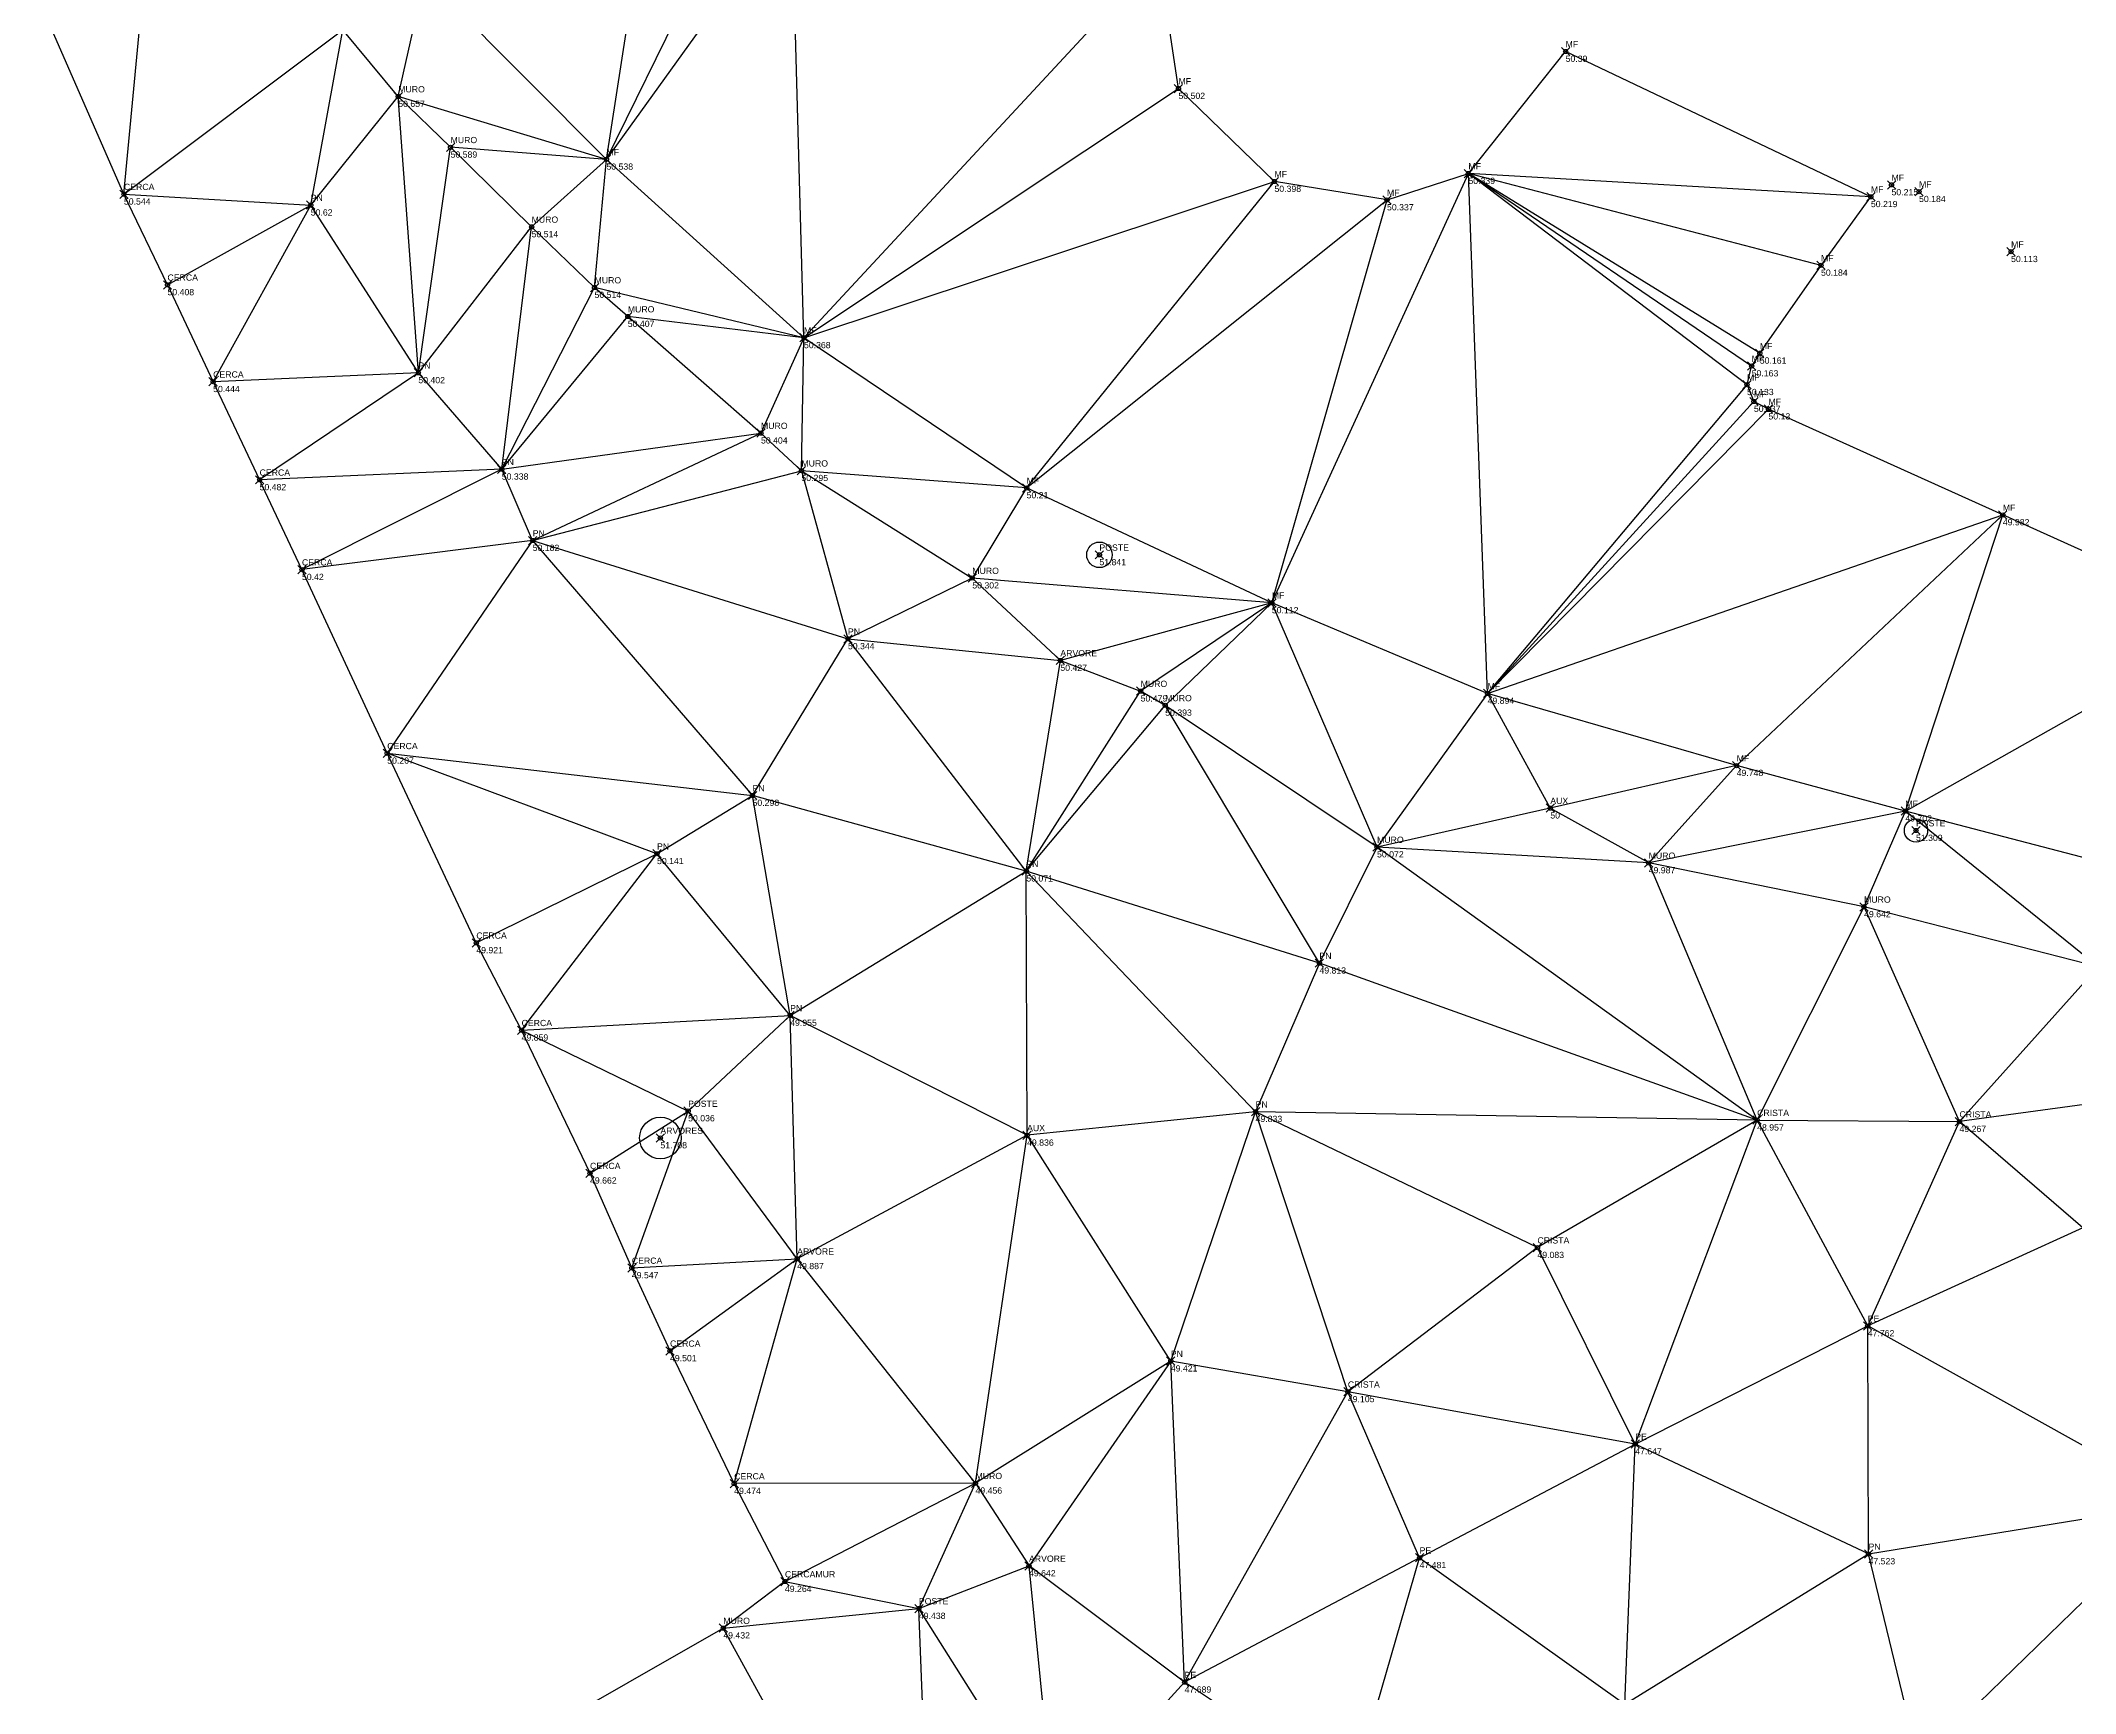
# Model space of a CAD drawing. Header units: millimetres. Extents: x 955 to 1094, y 4914 to 5043.
# Drawn here: x 963.69 to 1012.63, y 4978.71 to 5018.46 of the extents above; entities that cross this region are included whole.
import ezdxf

# ---------------------------------------------------------------- set-up
doc = ezdxf.new("R2010")
doc.units = ezdxf.units.MM
doc.header["$PDMODE"] = 35
doc.header["$PDSIZE"] = 0.1
for name, color, linetype in [('_Arestas', 2, 'Continuous'), ('_Atributos', 7, 'Continuous'), ('_Cotas', 7, 'Continuous'), ('_Pontos', 7, 'Continuous')]:
    doc.layers.add(name, color=color, linetype=linetype)
doc.styles.get("Standard").update_dxf_attribs({"font": 'arial.ttf'})

msp = doc.modelspace()

# ---------------------------------------------------------------- linework, layer by layer
at = {"color": 1}
for centre, radius in [((989.155, 5006.093), 0.307), ((1008.796, 4999.462), 0.28), ((978.595, 4992.066), 0.5)]:
    msp.add_circle(centre, radius, dxfattribs=at)
at = {"layer": '_Arestas'}
for p, q in [((977.297, 5015.606), (978.751, 5025.026)), ((977.297, 5015.606), (980.755, 5022.624)), ((977.297, 5015.606), (981.758, 5021.791)), ((982.048, 5011.313), (981.758, 5021.791)), ((965.691, 5014.768), (966.249, 5020.729)), ((982.048, 5011.313), (990.579, 5020.507)), ((991.056, 5017.309), (990.579, 5020.507)), ((972.289, 5017.117), (972.93, 5019.99)), ((977.297, 5015.606), (972.93, 5019.99)), ((965.691, 5014.768), (963.689, 5019.328)), ((965.691, 5014.768), (970.956, 5018.722)), ((970.185, 5014.504), (970.956, 5018.722)), ((972.289, 5017.117), (970.956, 5018.722)), ((998.03, 5015.264), (1000.368, 5018.2)), ((1007.711, 5014.706), (1000.368, 5018.2)), ((982.048, 5011.313), (991.056, 5017.309)), ((993.365, 5015.073), (991.056, 5017.309)), ((970.185, 5014.504), (972.289, 5017.117)), ((973.548, 5015.896), (972.289, 5017.117)), ((977.297, 5015.606), (972.289, 5017.117)), ((972.773, 5010.471), (972.289, 5017.117)), ((972.773, 5010.471), (973.548, 5015.896)), ((977.297, 5015.606), (973.548, 5015.896)), ((975.497, 5013.981), (973.548, 5015.896)), ((975.497, 5013.981), (977.297, 5015.606)), ((977.011, 5012.522), (977.297, 5015.606)), ((982.048, 5011.313), (977.297, 5015.606)), ((993.302, 5004.938), (998.03, 5015.264)), ((996.072, 5014.628), (998.03, 5015.264)), ((998.491, 5002.759), (998.03, 5015.264)), ((1007.711, 5014.706), (998.03, 5015.264)), ((1006.511, 5013.056), (998.03, 5015.264)), ((1005.039, 5010.942), (998.03, 5015.264)), ((1004.843, 5010.634), (998.03, 5015.264)), ((1004.731, 5010.185), (998.03, 5015.264)), ((965.691, 5014.768), (970.185, 5014.504)), ((966.739, 5012.587), (965.691, 5014.768)), ((982.048, 5011.313), (993.365, 5015.073)), ((987.403, 5007.702), (993.365, 5015.073)), ((996.072, 5014.628), (993.365, 5015.073)), ((966.739, 5012.587), (970.185, 5014.504)), ((967.837, 5010.257), (970.185, 5014.504)), ((972.773, 5010.471), (970.185, 5014.504)), ((987.403, 5007.702), (996.072, 5014.628)), ((993.302, 5004.938), (996.072, 5014.628)), ((1006.511, 5013.056), (1007.711, 5014.706)), ((972.773, 5010.471), (975.497, 5013.981)), ((974.78, 5008.152), (975.497, 5013.981)), ((977.011, 5012.522), (975.497, 5013.981)), ((1005.039, 5010.942), (1006.511, 5013.056)), ((966.739, 5012.587), (967.837, 5010.257)), ((974.78, 5008.152), (977.011, 5012.522)), ((977.811, 5011.824), (977.011, 5012.522)), ((982.048, 5011.313), (977.011, 5012.522)), ((974.78, 5008.152), (977.811, 5011.824)), ((982.048, 5011.313), (977.811, 5011.824)), ((981.014, 5009.02), (977.811, 5011.824)), ((982.048, 5011.313), (981.014, 5009.02)), ((981.987, 5008.117), (982.048, 5011.313)), ((987.403, 5007.702), (982.048, 5011.313)), ((1005.039, 5010.942), (1004.843, 5010.634)), ((972.773, 5010.471), (967.837, 5010.257)), ((972.773, 5010.471), (968.954, 5007.897)), ((974.78, 5008.152), (972.773, 5010.471)), ((1004.731, 5010.185), (1004.843, 5010.634)), ((967.837, 5010.257), (968.954, 5007.897)), ((998.491, 5002.759), (1004.731, 5010.185)), ((1004.731, 5010.185), (1004.897, 5009.781)), ((998.491, 5002.759), (1004.897, 5009.781)), ((998.491, 5002.759), (1005.247, 5009.599)), ((1005.247, 5009.599), (1004.897, 5009.781)), ((1010.884, 5007.052), (1005.247, 5009.599)), ((974.78, 5008.152), (981.014, 5009.02)), ((975.522, 5006.436), (981.014, 5009.02)), ((981.987, 5008.117), (981.014, 5009.02)), ((974.78, 5008.152), (968.954, 5007.897)), ((974.78, 5008.152), (969.973, 5005.737)), ((975.522, 5006.436), (974.78, 5008.152)), ((975.522, 5006.436), (981.987, 5008.117)), ((987.403, 5007.702), (981.987, 5008.117)), ((981.987, 5008.117), (986.097, 5005.534)), ((981.987, 5008.117), (983.106, 5004.072)), ((969.973, 5005.737), (968.954, 5007.897)), ((987.403, 5007.702), (986.097, 5005.534)), ((993.302, 5004.938), (987.403, 5007.702)), ((998.491, 5002.759), (1010.884, 5007.052)), ((1004.482, 5001.022), (1010.884, 5007.052)), ((1008.54, 4999.929), (1010.884, 5007.052)), ((1016.604, 5004.478), (1010.884, 5007.052)), ((975.522, 5006.436), (969.973, 5005.737)), ((975.522, 5006.436), (972.024, 5001.319)), ((975.522, 5006.436), (983.106, 5004.072)), ((975.522, 5006.436), (980.811, 5000.304)), ((972.024, 5001.319), (969.973, 5005.737)), ((986.097, 5005.534), (983.106, 5004.072)), ((986.097, 5005.534), (988.215, 5003.552)), ((993.302, 5004.938), (986.097, 5005.534)), ((993.302, 5004.938), (988.215, 5003.552)), ((993.302, 5004.938), (990.146, 5002.815)), ((993.302, 5004.938), (990.737, 5002.472)), ((998.491, 5002.759), (993.302, 5004.938)), ((995.833, 4999.064), (993.302, 5004.938)), ((980.811, 5000.304), (983.106, 5004.072)), ((987.396, 4998.485), (983.106, 5004.072)), ((983.106, 5004.072), (988.215, 5003.552)), ((1008.54, 4999.929), (1016.604, 5004.478)), ((987.396, 4998.485), (988.215, 5003.552)), ((988.215, 5003.552), (990.146, 5002.815)), ((987.396, 4998.485), (990.146, 5002.815)), ((990.737, 5002.472), (990.146, 5002.815)), ((998.491, 5002.759), (995.833, 4999.064)), ((1004.482, 5001.022), (998.491, 5002.759)), ((998.491, 5002.759), (1000, 5000)), ((987.396, 4998.485), (990.737, 5002.472)), ((995.833, 4999.064), (990.737, 5002.472)), ((994.447, 4996.271), (990.737, 5002.472)), ((972.024, 5001.319), (980.811, 5000.304)), ((978.513, 4998.903), (972.024, 5001.319)), ((974.167, 4996.759), (972.024, 5001.319)), ((1004.482, 5001.022), (1000, 5000)), ((1004.482, 5001.022), (1002.366, 4998.682)), ((1008.54, 4999.929), (1004.482, 5001.022)), ((978.513, 4998.903), (980.811, 5000.304)), ((981.716, 4995.013), (980.811, 5000.304)), ((987.396, 4998.485), (980.811, 5000.304)), ((1000, 5000), (995.833, 4999.064)), ((1002.366, 4998.682), (1000, 5000)), ((1008.54, 4999.929), (1002.366, 4998.682)), ((1007.547, 4997.625), (1008.54, 4999.929)), ((1013.863, 4998.539), (1008.54, 4999.929)), ((1013.18, 4996.182), (1008.54, 4999.929)), ((974.167, 4996.759), (978.513, 4998.903)), ((975.256, 4994.657), (978.513, 4998.903)), ((981.716, 4995.013), (978.513, 4998.903)), ((994.447, 4996.271), (995.833, 4999.064)), ((1002.366, 4998.682), (995.833, 4999.064)), ((1004.975, 4992.495), (995.833, 4999.064)), ((1007.547, 4997.625), (1002.366, 4998.682)), ((1004.975, 4992.495), (1002.366, 4998.682)), ((981.716, 4995.013), (987.396, 4998.485)), ((987.415, 4992.13), (987.396, 4998.485)), ((994.447, 4996.271), (987.396, 4998.485)), ((992.911, 4992.699), (987.396, 4998.485)), ((1004.975, 4992.495), (1007.547, 4997.625)), ((1013.18, 4996.182), (1007.547, 4997.625)), ((1009.842, 4992.46), (1007.547, 4997.625)), ((975.256, 4994.657), (974.167, 4996.759)), ((994.447, 4996.271), (992.911, 4992.699)), ((1004.975, 4992.495), (994.447, 4996.271)), ((1009.842, 4992.46), (1013.18, 4996.182)), ((975.256, 4994.657), (981.716, 4995.013)), ((981.716, 4995.013), (979.262, 4992.715)), ((987.415, 4992.13), (981.716, 4995.013)), ((981.885, 4989.161), (981.716, 4995.013)), ((975.256, 4994.657), (979.262, 4992.715)), ((976.902, 4991.219), (975.256, 4994.657)), ((1015.38, 4993.22), (1009.842, 4992.46)), ((976.902, 4991.219), (979.262, 4992.715)), ((977.908, 4988.94), (979.262, 4992.715)), ((981.885, 4989.161), (979.262, 4992.715)), ((992.911, 4992.699), (987.415, 4992.13)), ((990.872, 4986.699), (992.911, 4992.699)), ((1004.975, 4992.495), (992.911, 4992.699)), ((999.69, 4989.428), (992.911, 4992.699)), ((995.13, 4985.961), (992.911, 4992.699)), ((1004.975, 4992.495), (999.69, 4989.428)), ((1002.042, 4984.704), (1004.975, 4992.495)), ((1004.975, 4992.495), (1009.842, 4992.46)), ((1007.635, 4987.545), (1004.975, 4992.495)), ((1007.635, 4987.545), (1009.842, 4992.46)), ((1012.809, 4989.902), (1009.842, 4992.46)), ((987.415, 4992.13), (981.885, 4989.161)), ((986.174, 4983.761), (987.415, 4992.13)), ((990.872, 4986.699), (987.415, 4992.13)), ((977.908, 4988.94), (976.902, 4991.219)), ((1012.809, 4989.902), (1007.635, 4987.545)), ((999.69, 4989.428), (995.13, 4985.961)), ((1002.042, 4984.704), (999.69, 4989.428)), ((977.908, 4988.94), (981.885, 4989.161)), ((978.826, 4986.945), (977.908, 4988.94)), ((978.826, 4986.945), (981.885, 4989.161)), ((980.37, 4983.754), (981.885, 4989.161)), ((986.174, 4983.761), (981.885, 4989.161)), ((1002.042, 4984.704), (1007.635, 4987.545)), ((1007.654, 4982.06), (1007.635, 4987.545)), ((1015.265, 4983.303), (1007.635, 4987.545)), ((980.37, 4983.754), (978.826, 4986.945)), ((990.872, 4986.699), (986.174, 4983.761)), ((990.872, 4986.699), (987.461, 4981.772)), ((995.13, 4985.961), (990.872, 4986.699)), ((991.204, 4978.975), (990.872, 4986.699)), ((991.204, 4978.975), (995.13, 4985.961)), ((996.856, 4981.969), (995.13, 4985.961)), ((1002.042, 4984.704), (995.13, 4985.961)), ((996.856, 4981.969), (1002.042, 4984.704)), ((1001.795, 4978.444), (1002.042, 4984.704)), ((1007.654, 4982.06), (1002.042, 4984.704)), ((986.174, 4983.761), (980.37, 4983.754)), ((981.59, 4981.397), (980.37, 4983.754)), ((981.59, 4981.397), (986.174, 4983.761)), ((984.812, 4980.748), (986.174, 4983.761)), ((986.174, 4983.761), (987.461, 4981.772)), ((1007.654, 4982.06), (1015.265, 4983.303)), ((1008.86, 4977.08), (1015.265, 4983.303)), ((1001.795, 4978.444), (1007.654, 4982.06)), ((1008.86, 4977.08), (1007.654, 4982.06)), ((984.812, 4980.748), (987.461, 4981.772)), ((988.089, 4975.571), (987.461, 4981.772)), ((991.204, 4978.975), (987.461, 4981.772)), ((996.856, 4981.969), (991.204, 4978.975)), ((995.214, 4976.306), (996.856, 4981.969)), ((996.856, 4981.969), (1001.795, 4978.444)), ((981.59, 4981.397), (980.108, 4980.277)), ((981.59, 4981.397), (984.812, 4980.748)), ((981.59, 4981.397), (984.812, 4980.748)), ((980.108, 4980.277), (984.812, 4980.748)), ((988.089, 4975.571), (984.812, 4980.748)), ((985.193, 4970.983), (984.812, 4980.748)), ((974.697, 4977.189), (980.108, 4980.277)), ((985.193, 4970.983), (980.108, 4980.277)), ((991.204, 4978.975), (988.089, 4975.571)), ((995.214, 4976.306), (991.204, 4978.975))]:
    msp.add_line(p, q, dxfattribs=at)
at = {"layer": '_Pontos'}
for p in [(1000.368, 5018.2), (972.289, 5017.117), (991.056, 5017.309), (973.548, 5015.896), (977.297, 5015.606), (998.03, 5015.264), (965.691, 5014.768), (993.365, 5015.073), (1007.711, 5014.706), (1008.207, 5014.991), (1008.869, 5014.828), (970.185, 5014.504), (996.072, 5014.628), (975.497, 5013.981), (1011.083, 5013.384), (1006.511, 5013.056), (966.739, 5012.587), (977.011, 5012.522), (977.811, 5011.824), (982.048, 5011.313), (1005.039, 5010.942), (967.837, 5010.257), (972.773, 5010.471), (1004.843, 5010.634), (1004.731, 5010.185), (1004.897, 5009.781), (1005.247, 5009.599), (981.014, 5009.02), (968.954, 5007.897), (974.78, 5008.152), (981.987, 5008.117), (987.403, 5007.702), (1010.884, 5007.052), (975.522, 5006.436), (989.155, 5006.093), (969.973, 5005.737), (986.097, 5005.534), (993.302, 5004.938), (983.106, 5004.072), (988.215, 5003.552), (990.146, 5002.815), (990.737, 5002.472), (998.491, 5002.759), (972.024, 5001.319), (1004.482, 5001.022), (980.811, 5000.304), (1000, 5000), (1008.54, 4999.929), (995.833, 4999.064), (1008.796, 4999.462), (978.513, 4998.903), (1002.366, 4998.682), (987.396, 4998.485), (1007.547, 4997.625), (974.167, 4996.759), (994.447, 4996.271), (975.256, 4994.657), (981.716, 4995.013), (979.262, 4992.715), (992.911, 4992.699), (1004.975, 4992.495), (1009.842, 4992.46), (978.595, 4992.066), (987.415, 4992.13), (976.902, 4991.219), (999.69, 4989.428), (977.908, 4988.94), (981.885, 4989.161), (1007.635, 4987.545), (978.826, 4986.945), (990.872, 4986.699), (995.13, 4985.961), (1002.042, 4984.704), (980.37, 4983.754), (986.174, 4983.761), (996.856, 4981.969), (1007.654, 4982.06), (981.59, 4981.397), (987.461, 4981.772), (984.812, 4980.748), (980.108, 4980.277), (991.204, 4978.975)]:
    msp.add_point(p, dxfattribs=at)

# ---------------------------------------------------------------- texts
at = {"layer": '_Atributos'}
for s, p in [('MF', (1000.368, 5018.3)), ('MURO', (972.289, 5017.217)), ('MF', (991.056, 5017.409)), ('MURO', (973.548, 5015.996)), ('MF', (977.297, 5015.706)), ('MF', (993.365, 5015.173)), ('MF', (998.03, 5015.364)), ('CERCA', (965.691, 5014.868)), ('MF', (996.072, 5014.728)), ('MF', (1007.711, 5014.806)), ('MF', (1008.207, 5015.091)), ('MF', (1008.869, 5014.928)), ('PN', (970.185, 5014.604)), ('MURO', (975.497, 5014.081)), ('MF', (1006.511, 5013.156)), ('MF', (1011.083, 5013.484)), ('CERCA', (966.739, 5012.687)), ('MURO', (977.011, 5012.622)), ('MURO', (977.811, 5011.924)), ('MF', (982.048, 5011.413)), ('MF', (1004.843, 5010.734)), ('MF', (1005.039, 5011.042)), ('CERCA', (967.837, 5010.357)), ('PN', (972.773, 5010.571)), ('MF', (1004.731, 5010.285)), ('MF', (1004.897, 5009.881)), ('MF', (1005.247, 5009.699)), ('MURO', (981.014, 5009.12)), ('PN', (974.78, 5008.252)), ('CERCA', (968.954, 5007.997)), ('MURO', (981.987, 5008.217)), ('MF', (987.403, 5007.802)), ('MF', (1010.884, 5007.152)), ('PN', (975.522, 5006.536)), ('CERCA', (969.973, 5005.837)), ('POSTE', (989.155, 5006.193)), ('MURO', (986.097, 5005.634)), ('MF', (993.302, 5005.038)), ('PN', (983.106, 5004.172)), ('ARVORE', (988.215, 5003.652)), ('MURO', (990.146, 5002.915)), ('MURO', (990.737, 5002.572)), ('MF', (998.491, 5002.859)), ('CERCA', (972.024, 5001.419)), ('MF', (1004.482, 5001.122)), ('PN', (980.811, 5000.404)), ('AUX', (1000, 5000.1)), ('MF', (1008.54, 5000.029)), ('POSTE', (1008.796, 4999.562)), ('PN', (978.513, 4999.003)), ('MURO', (995.833, 4999.164)), ('PN', (987.396, 4998.585)), ('MURO', (1002.366, 4998.782)), ('MURO', (1007.547, 4997.725)), ('CERCA', (974.167, 4996.859)), ('PN', (994.447, 4996.371)), ('PN', (981.716, 4995.113)), ('CERCA', (975.256, 4994.757)), ('POSTE', (979.262, 4992.815)), ('PN', (992.911, 4992.799)), ('CRISTA', (1004.975, 4992.595)), ('ARVORES', (978.595, 4992.166)), ('AUX', (987.415, 4992.23)), ('CRISTA', (1009.842, 4992.56)), ('CERCA', (976.902, 4991.319)), ('ARVORE', (981.885, 4989.261)), ('CRISTA', (999.69, 4989.528)), ('CERCA', (977.908, 4989.04)), ('PE', (1007.635, 4987.645)), ('CERCA', (978.826, 4987.045)), ('PN', (990.872, 4986.799)), ('CRISTA', (995.13, 4986.061)), ('PE', (1002.042, 4984.804)), ('CERCA', (980.37, 4983.854)), ('MURO', (986.174, 4983.861)), ('ARVORE', (987.461, 4981.872)), ('PE', (996.856, 4982.069)), ('PN', (1007.654, 4982.16)), ('CERCAMUR', (981.59, 4981.497)), ('POSTE', (984.812, 4980.848)), ('MURO', (980.108, 4980.377)), ('PE', (991.204, 4979.075))]:
    msp.add_text(s, height=0.15, dxfattribs=at).set_placement(p)
at = {"layer": '_Cotas'}
for s, p in [('50.39', (1000.368, 5017.95)), ('50.502', (991.056, 5017.059)), ('50.657', (972.289, 5016.867)), ('50.589', (973.548, 5015.646)), ('50.538', (977.297, 5015.356)), ('50.398', (993.365, 5014.823)), ('50.339', (998.03, 5015.014)), ('50.215', (1008.207, 5014.741)), ('50.544', (965.691, 5014.518)), ('50.62', (970.185, 5014.254)), ('50.337', (996.072, 5014.378)), ('50.219', (1007.711, 5014.456)), ('50.184', (1008.869, 5014.578)), ('50.514', (975.497, 5013.731)), ('50.184', (1006.511, 5012.806)), ('50.113', (1011.083, 5013.134)), ('50.408', (966.739, 5012.337)), ('50.514', (977.011, 5012.272)), ('50.407', (977.811, 5011.574)), ('50.368', (982.048, 5011.063)), ('50.402', (972.773, 5010.221)), ('50.163', (1004.843, 5010.384)), ('50.161', (1005.039, 5010.692)), ('50.444', (967.837, 5010.007)), ('50.133', (1004.731, 5009.935)), ('50.137', (1004.897, 5009.531)), ('50.13', (1005.247, 5009.349)), ('50.404', (981.014, 5008.77)), ('50.338', (974.78, 5007.902)), ('50.295', (981.987, 5007.867)), ('50.482', (968.954, 5007.647)), ('50.21', (987.403, 5007.452)), ('49.982', (1010.884, 5006.802)), ('50.182', (975.522, 5006.186)), ('51.841', (989.155, 5005.843)), ('50.42', (969.973, 5005.487)), ('50.302', (986.097, 5005.284)), ('50.112', (993.302, 5004.688)), ('50.344', (983.106, 5003.822)), ('50.427', (988.215, 5003.302)), ('50.479', (990.146, 5002.565)), ('49.894', (998.491, 5002.509)), ('50.393', (990.737, 5002.222)), ('50.207', (972.024, 5001.069)), ('49.748', (1004.482, 5000.772)), ('50.298', (980.811, 5000.054)), ('50', (1000, 4999.75)), ('49.702', (1008.54, 4999.679)), ('51.309', (1008.796, 4999.212)), ('50.141', (978.513, 4998.653)), ('50.072', (995.833, 4998.814)), ('50.071', (987.396, 4998.235)), ('49.987', (1002.366, 4998.432)), ('49.642', (1007.547, 4997.375)), ('49.921', (974.167, 4996.509)), ('49.813', (994.447, 4996.021)), ('49.955', (981.716, 4994.763)), ('49.859', (975.256, 4994.407)), ('50.036', (979.262, 4992.465)), ('49.833', (992.911, 4992.449)), ('48.957', (1004.975, 4992.245)), ('49.267', (1009.842, 4992.21)), ('51.708', (978.595, 4991.816)), ('49.836', (987.415, 4991.88)), ('49.662', (976.902, 4990.969)), ('49.083', (999.69, 4989.178)), ('49.547', (977.908, 4988.69)), ('49.887', (981.885, 4988.911)), ('47.762', (1007.635, 4987.295)), ('49.501', (978.826, 4986.695)), ('49.421', (990.872, 4986.449)), ('49.105', (995.13, 4985.711)), ('47.647', (1002.042, 4984.454)), ('49.474', (980.37, 4983.504)), ('49.456', (986.174, 4983.511)), ('49.642', (987.461, 4981.522)), ('47.481', (996.856, 4981.719)), ('47.523', (1007.654, 4981.81)), ('49.264', (981.59, 4981.147)), ('49.438', (984.812, 4980.498)), ('49.432', (980.108, 4980.027)), ('47.689', (991.204, 4978.725))]:
    msp.add_text(s, height=0.15, dxfattribs=at).set_placement(p)

doc.saveas('drawing.dxf')
